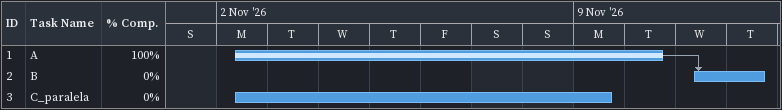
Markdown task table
| ID | Task | Start | Finish | Predecessors | % complete |
|---|---|---|---|---|---|
| 1 | A | 2026-11-02 | 2026-11-10 |  | 100 |
| 2 | B | 2026-11-11 | 2026-11-12 | 1 | 0 |
| 3 | C_paralela | 2026-11-02 | 2026-11-09 |  | 0 |
